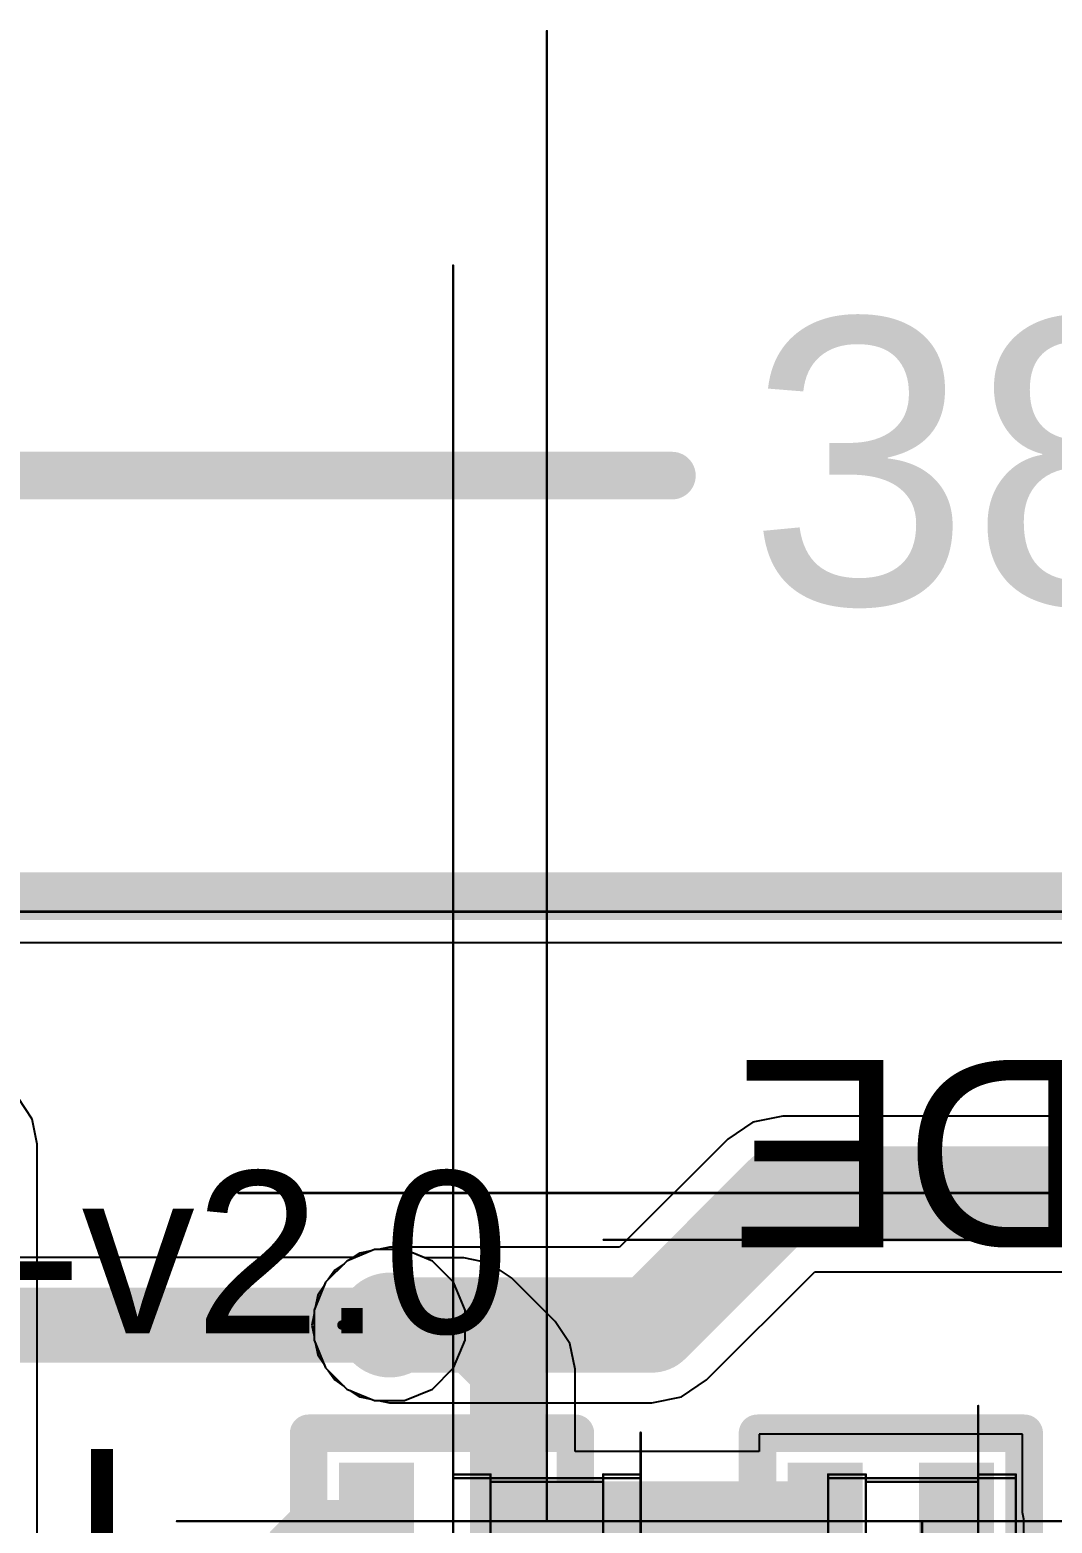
# Model space of a CAD drawing. Header units: inches. Extents: x 0 to 323, y -26 to 38.
# Drawn here: x 8.69 to 14.14, y 8.16 to 16.12 of the extents above; entities that cross this region are included whole.
import ezdxf

# ---------------------------------------------------------------- set-up
doc = ezdxf.new("R2010")
doc.units = ezdxf.units.IN
for name, color, linetype in [('Board Outline', 216, 'Continuous'), ('Bottom Layer', 5, 'Continuous'), ('Bottom Overlay', 54, 'Continuous'), ('Bottom Solder', 6, 'Continuous'), ('Dimension', 6, 'Continuous'), ('Drill Drawing', 1, 'Continuous'), ('GND', 76, 'Continuous'), ('Mechanical 3', 76, 'Continuous'), ('Power', 16, 'Continuous'), ('Top Layer', 1, 'Continuous'), ('Top Overlay', 2, 'Continuous'), ('Top Paste', 8, 'Continuous'), ('Top Solder', 216, 'Continuous'), ('Via Holes', 16, 'Continuous')]:
    doc.layers.add(name, color=color, linetype=linetype)
doc.styles.add('Arial', font='', dxfattribs={"height": 0.2})
doc.styles.get('Arial').set_extended_font_data('Arial')

# ---------------------------------------------------------------- blocks, each defined once
blk = doc.blocks.new('IND_0402_30')
at = {"layer": 'Top Layer'}
for points in [[(-0.55, 0.3), (-0.15, 0.3), (-0.15, -0.3), (-0.55, -0.3)], [(0.15, 0.3), (0.55, 0.3), (0.55, -0.3), (0.15, -0.3)]]:
    blk.add_hatch(color=1, dxfattribs=at).paths.add_polyline_path(points)
at = {"layer": 'Top Paste'}
for points in [[(-0.55, 0.3), (-0.15, 0.3), (-0.15, -0.3), (-0.55, -0.3)], [(0.15, 0.3), (0.55, 0.3), (0.55, -0.3), (0.15, -0.3)]]:
    blk.add_hatch(color=8, dxfattribs=at).paths.add_polyline_path(points)
at = {"layer": 'Top Solder'}
for points in [[(-0.55, 0.3), (-0.15, 0.3), (-0.15, -0.3), (-0.55, -0.3)], [(0.15, 0.3), (0.55, 0.3), (0.55, -0.3), (0.15, -0.3)]]:
    blk.add_hatch(color=216, dxfattribs=at).paths.add_polyline_path(points)
at = {"layer": 'Top Overlay'}
for points in [[(-0.7112, -0.4572, 0.2, 0.2, 0), (-0.7112, 0.4572, 0.2, 0.2, 0)], [(-0.7112, 0.4572, 0.2, 0.2, 0), (-0.3048, 0.4572, 0.2, 0.2, 0)], [(-0.3048, 0.4572, 0.2, 0.2, 0), (0.7112, 0.4572, 0.2, 0.2, 0)], [(0.7112, -0.4572, 0.2, 0.2, 0), (0.7112, 0.4572, 0.2, 0.2, 0)], [(-0.7112, -0.4572, 0.2, 0.2, 0), (-0.3048, -0.4572, 0.2, 0.2, 0)], [(-0.3048, -0.4572, 0.2, 0.2, 0), (0.7112, -0.4572, 0.2, 0.2, 0)]]:
    blk.add_lwpolyline(points, format="xyseb", dxfattribs=at)
for points in [[(-0.7612, 0.4572, 0.1, 0.1, 1), (-0.6612, 0.4572, 0.1, 0.1, 1)], [(-0.7612, 0.4572, 0.1, 0.1, 1), (-0.6612, 0.4572, 0.1, 0.1, 1)], [(-0.3548, 0.4572, 0.1, 0.1, 1), (-0.2548, 0.4572, 0.1, 0.1, 1)], [(-0.3548, 0.4572, 0.1, 0.1, 1), (-0.2548, 0.4572, 0.1, 0.1, 1)], [(0.6612, 0.4572, 0.1, 0.1, 1), (0.7612, 0.4572, 0.1, 0.1, 1)], [(0.6612, 0.4572, 0.1, 0.1, 1), (0.7612, 0.4572, 0.1, 0.1, 1)], [(-0.7612, -0.4572, 0.1, 0.1, 1), (-0.6612, -0.4572, 0.1, 0.1, 1)], [(-0.7612, -0.4572, 0.1, 0.1, 1), (-0.6612, -0.4572, 0.1, 0.1, 1)], [(-0.3548, -0.4572, 0.1, 0.1, 1), (-0.2548, -0.4572, 0.1, 0.1, 1)], [(-0.3548, -0.4572, 0.1, 0.1, 1), (-0.2548, -0.4572, 0.1, 0.1, 1)], [(0.6612, -0.4572, 0.1, 0.1, 1), (0.7612, -0.4572, 0.1, 0.1, 1)], [(0.6612, -0.4572, 0.1, 0.1, 1), (0.7612, -0.4572, 0.1, 0.1, 1)]]:
    blk.add_lwpolyline(points, format="xyseb", close=True, dxfattribs=at)
blk = doc.blocks.new('IND_0402_32')
at = {"layer": 'Top Layer'}
for points in [[(-0.55, 0.3), (-0.15, 0.3), (-0.15, -0.3), (-0.55, -0.3)], [(0.15, 0.3), (0.55, 0.3), (0.55, -0.3), (0.15, -0.3)]]:
    blk.add_hatch(color=1, dxfattribs=at).paths.add_polyline_path(points)
at = {"layer": 'Top Paste'}
for points in [[(-0.55, 0.3), (-0.15, 0.3), (-0.15, -0.3), (-0.55, -0.3)], [(0.15, 0.3), (0.55, 0.3), (0.55, -0.3), (0.15, -0.3)]]:
    blk.add_hatch(color=8, dxfattribs=at).paths.add_polyline_path(points)
at = {"layer": 'Top Solder'}
for points in [[(-0.55, 0.3), (-0.15, 0.3), (-0.15, -0.3), (-0.55, -0.3)], [(0.15, 0.3), (0.55, 0.3), (0.55, -0.3), (0.15, -0.3)]]:
    blk.add_hatch(color=216, dxfattribs=at).paths.add_polyline_path(points)
at = {"layer": 'Top Overlay'}
for points in [[(-0.3048, 0.4572, 0.2, 0.2, 0), (-0.7112, 0.4572, 0.2, 0.2, 0)], [(-0.7112, 0.4572, 0.2, 0.2, 0), (-0.7112, -0.4572, 0.2, 0.2, 0)], [(0.7112, 0.4572, 0.2, 0.2, 0), (-0.3048, 0.4572, 0.2, 0.2, 0)], [(0.7112, 0.4572, 0.2, 0.2, 0), (0.7112, -0.4572, 0.2, 0.2, 0)], [(-0.3048, -0.4572, 0.2, 0.2, 0), (-0.7112, -0.4572, 0.2, 0.2, 0)], [(0.7112, -0.4572, 0.2, 0.2, 0), (-0.3048, -0.4572, 0.2, 0.2, 0)]]:
    blk.add_lwpolyline(points, format="xyseb", dxfattribs=at)
for points in [[(-0.7612, 0.4572, 0.1, 0.1, 1), (-0.6612, 0.4572, 0.1, 0.1, 1)], [(-0.7612, 0.4572, 0.1, 0.1, 1), (-0.6612, 0.4572, 0.1, 0.1, 1)], [(-0.3548, 0.4572, 0.1, 0.1, 1), (-0.2548, 0.4572, 0.1, 0.1, 1)], [(-0.3548, 0.4572, 0.1, 0.1, 1), (-0.2548, 0.4572, 0.1, 0.1, 1)], [(0.6612, 0.4572, 0.1, 0.1, 1), (0.7612, 0.4572, 0.1, 0.1, 1)], [(0.6612, 0.4572, 0.1, 0.1, 1), (0.7612, 0.4572, 0.1, 0.1, 1)], [(-0.7612, -0.4572, 0.1, 0.1, 1), (-0.6612, -0.4572, 0.1, 0.1, 1)], [(-0.7612, -0.4572, 0.1, 0.1, 1), (-0.6612, -0.4572, 0.1, 0.1, 1)], [(-0.3548, -0.4572, 0.1, 0.1, 1), (-0.2548, -0.4572, 0.1, 0.1, 1)], [(-0.3548, -0.4572, 0.1, 0.1, 1), (-0.2548, -0.4572, 0.1, 0.1, 1)], [(0.6612, -0.4572, 0.1, 0.1, 1), (0.7612, -0.4572, 0.1, 0.1, 1)], [(0.6612, -0.4572, 0.1, 0.1, 1), (0.7612, -0.4572, 0.1, 0.1, 1)]]:
    blk.add_lwpolyline(points, format="xyseb", close=True, dxfattribs=at)

msp = doc.modelspace()

# ---------------------------------------------------------------- hatches: boundary and pattern name
at = {"layer": 'Bottom Layer'}
h = msp.add_hatch(color=5, dxfattribs=at)
edge = h.paths.add_edge_path()
edge.add_arc((10.6106, 9.2129), 0.25, 0, 360)
at = {"layer": 'Bottom Solder'}
h = msp.add_hatch(color=6, dxfattribs=at)
edge = h.paths.add_edge_path()
edge.add_arc((10.6106, 9.2129), 0.15, 0, 360)
at = {"layer": 'GND'}
h = msp.add_hatch(color=76, dxfattribs=at)
edge = h.paths.add_edge_path()
edge.add_arc((10.6106, 9.2129), 0.25, 0, 360)
at = {"layer": 'Power'}
h = msp.add_hatch(color=16, dxfattribs=at)
edge = h.paths.add_edge_path()
edge.add_arc((10.6106, 9.2129), 0.25, 0, 360)
at = {"layer": 'Top Layer'}
h = msp.add_hatch(color=1, dxfattribs=at)
edge = h.paths.add_edge_path()
edge.add_arc((10.6106, 9.2129), 0.25, 0, 360)
at = {"layer": 'Top Solder'}
h = msp.add_hatch(color=216, dxfattribs=at)
edge = h.paths.add_edge_path()
edge.add_arc((10.6106, 9.2129), 0.15, 0, 360)
at = {"layer": 'Via Holes'}
h = msp.add_hatch(color=7, dxfattribs=at)
edge = h.paths.add_edge_path()
edge.add_arc((10.6106, 9.2129), 0.15, 0, 360)

# ---------------------------------------------------------------- linework, layer by layer
at = {"layer": 'Board Outline'}
msp.add_lwpolyline([(0, 11.5, 0.254, 0.254, 0), (38, 11.5, 0.254, 0.254, 0)], format="xyseb", dxfattribs=at)
at = {"layer": 'Bottom Layer'}
for p, q in [((5.7742, 11.2522), (14.665, 11.2522)), ((8.705, 10.3103), (8.6292, 10.4237)), ((8.7316, 10.1765), (8.705, 10.3103)), ((8.7316, 7.3279), (8.7316, 10.1765)), ((10.3826, 9.5541), (10.2695, 9.4409)), ((10.5305, 9.6153), (10.3826, 9.5541)), ((10.6906, 9.6153), (10.5305, 9.6153)), ((10.8385, 9.5541), (10.6906, 9.6153)), ((10.9517, 9.4409), (10.8385, 9.5541)), ((10.2695, 9.4409), (10.2082, 9.293)), ((11.013, 9.293), (10.9517, 9.4409)), ((10.2082, 9.293), (10.2082, 9.1329)), ((11.013, 9.1329), (11.013, 9.293)), ((10.2082, 9.1329), (10.2695, 8.985)), ((10.9517, 8.985), (11.013, 9.1329)), ((10.2695, 8.985), (10.3826, 8.8718)), ((10.8385, 8.8718), (10.9517, 8.985)), ((10.3826, 8.8718), (10.5305, 8.8105)), ((10.6906, 8.8105), (10.8385, 8.8718)), ((10.5305, 8.8105), (10.6906, 8.8105))]:
    msp.add_line(p, q, dxfattribs=at)
at = {"layer": 'Dimension'}
msp.add_lwpolyline([(0, 13.7414, 0.254, 0.254, 0), (12.1158, 13.7414, 0.254, 0.254, 0)], format="xyseb", dxfattribs=at)
msp.add_lwpolyline([(12.0523, 13.7414, 0.127, 0.127, 1), (12.1793, 13.7414, 0.127, 0.127, 1)], format="xyseb", close=True, dxfattribs=at)
at = {"layer": 'Drill Drawing'}
for points in [[(10.8646, 9.2129, 0.0508, 0.0508, 1), (10.3566, 9.2129, 0.0508, 0.0508, 1)], [(10.3439, 9.2129, 0.0254, 0.0254, 1), (10.3693, 9.2129, 0.0254, 0.0254, 1)], [(10.8519, 9.2129, 0.0254, 0.0254, 1), (10.8773, 9.2129, 0.0254, 0.0254, 1)]]:
    msp.add_lwpolyline(points, format="xyseb", close=True, dxfattribs=at)
at = {"layer": 'GND'}
for p, q in [((5.7742, 11.2522), (14.665, 11.2522)), ((10.3826, 9.5541), (10.2695, 9.4409)), ((10.5305, 9.6153), (10.3826, 9.5541)), ((10.6906, 9.6153), (10.5305, 9.6153)), ((10.8385, 9.5541), (10.6906, 9.6153)), ((10.9517, 9.4409), (10.8385, 9.5541)), ((10.2695, 9.4409), (10.2082, 9.293)), ((11.013, 9.293), (10.9517, 9.4409)), ((10.2082, 9.293), (10.2082, 9.1329)), ((11.013, 9.1329), (11.013, 9.293)), ((10.2082, 9.1329), (10.2695, 8.985)), ((10.9517, 8.985), (11.013, 9.1329)), ((10.2695, 8.985), (10.3826, 8.8718)), ((10.8385, 8.8718), (10.9517, 8.985)), ((10.3826, 8.8718), (10.5305, 8.8105)), ((10.6906, 8.8105), (10.8385, 8.8718)), ((10.5305, 8.8105), (10.6906, 8.8105))]:
    msp.add_line(p, q, dxfattribs=at)
at = {"layer": 'Mechanical 3'}
for points in [[(11.4492, 8.1668, 0.0127, 0.0127, 0), (11.4492, 16.1115, 0.0127, 0.0127, 0)], [(11.4492, 8.1668, 0.0127, 0.0127, 0), (11.4492, 16.1115, 0.0127, 0.0127, 0)], [(10.9492, 6.9168, 0.0127, 0.0127, 0), (10.9492, 14.8615, 0.0127, 0.0127, 0)], [(10.9492, 6.9168, 0.0127, 0.0127, 0), (10.9492, 14.8615, 0.0127, 0.0127, 0)], [(1.9992, 11.4168, 0.0127, 0.0127, 0), (35.9992, 11.4168, 0.0127, 0.0127, 0)], [(9.8045, 9.9168, 0.0127, 0.0127, 0), (17.7492, 9.9168, 0.0127, 0.0127, 0)], [(9.8045, 9.9168, 0.0127, 0.0127, 0), (17.7492, 9.9168, 0.0127, 0.0127, 0)], [(10.8045, 9.9168, 0.0127, 0.0127, 0), (18.7492, 9.9168, 0.0127, 0.0127, 0)], [(10.8045, 9.9168, 0.0127, 0.0127, 0), (18.7492, 9.9168, 0.0127, 0.0127, 0)], [(11.7518, 9.6668, 0.0127, 0.0127, 0), (15.7242, 9.6668, 0.0127, 0.0127, 0)], [(11.7518, 9.6668, 0.0127, 0.0127, 0), (15.7242, 9.6668, 0.0127, 0.0127, 0)], [(13.7492, 0.8368, 0.0127, 0.0127, 0), (13.7492, 8.7815, 0.0127, 0.0127, 0)], [(13.7492, 0.8368, 0.0127, 0.0127, 0), (13.7492, 8.7815, 0.0127, 0.0127, 0)], [(11.9492, 4.6668, 0.0127, 0.0127, 0), (11.9492, 8.6392, 0.0127, 0.0127, 0)], [(11.9492, 4.489, 0.0127, 0.0127, 0), (11.9492, 8.4614, 0.0127, 0.0127, 0)], [(10.9492, 8.4168, 0.0127, 0.0127, 0), (11.1492, 8.4168, 0.0127, 0.0127, 0)], [(10.9492, 8.3968, 0.0127, 0.0127, 0), (10.9492, 8.4168, 0.0127, 0.0127, 0)], [(10.9492, 7.9368, 0.0127, 0.0127, 0), (10.9492, 8.3968, 0.0127, 0.0127, 0)], [(10.9492, 8.3968, 0.0127, 0.0127, 0), (11.9492, 8.3968, 0.0127, 0.0127, 0)], [(11.1492, 8.3968, 0.0127, 0.0127, 0), (11.1492, 8.4168, 0.0127, 0.0127, 0)], [(11.1492, 7.9368, 0.0127, 0.0127, 0), (11.1492, 8.3968, 0.0127, 0.0127, 0)], [(11.1492, 8.3768, 0.0127, 0.0127, 0), (11.7492, 8.3768, 0.0127, 0.0127, 0)], [(11.7492, 8.4168, 0.0127, 0.0127, 0), (11.9492, 8.4168, 0.0127, 0.0127, 0)], [(11.7492, 8.3968, 0.0127, 0.0127, 0), (11.7492, 8.4168, 0.0127, 0.0127, 0)], [(11.7492, 7.9368, 0.0127, 0.0127, 0), (11.7492, 8.3968, 0.0127, 0.0127, 0)], [(11.9492, 8.3968, 0.0127, 0.0127, 0), (11.9492, 8.4168, 0.0127, 0.0127, 0)], [(11.9492, 7.9368, 0.0127, 0.0127, 0), (11.9492, 8.3968, 0.0127, 0.0127, 0)], [(12.9492, 8.3968, 0.0127, 0.0127, 0), (12.9492, 8.4168, 0.0127, 0.0127, 0)], [(12.9492, 8.4168, 0.0127, 0.0127, 0), (13.1492, 8.4168, 0.0127, 0.0127, 0)], [(12.9492, 7.9368, 0.0127, 0.0127, 0), (12.9492, 8.3968, 0.0127, 0.0127, 0)], [(12.9492, 8.3968, 0.0127, 0.0127, 0), (13.9492, 8.3968, 0.0127, 0.0127, 0)], [(13.1492, 8.3968, 0.0127, 0.0127, 0), (13.1492, 8.4168, 0.0127, 0.0127, 0)], [(13.1492, 7.9368, 0.0127, 0.0127, 0), (13.1492, 8.3968, 0.0127, 0.0127, 0)], [(13.1492, 8.3768, 0.0127, 0.0127, 0), (13.7492, 8.3768, 0.0127, 0.0127, 0)], [(13.7492, 8.4168, 0.0127, 0.0127, 0), (13.9492, 8.4168, 0.0127, 0.0127, 0)], [(13.7492, 8.3968, 0.0127, 0.0127, 0), (13.7492, 8.4168, 0.0127, 0.0127, 0)], [(13.7492, 7.9368, 0.0127, 0.0127, 0), (13.7492, 8.3968, 0.0127, 0.0127, 0)], [(13.9492, 8.3968, 0.0127, 0.0127, 0), (13.9492, 8.4168, 0.0127, 0.0127, 0)], [(13.9492, 7.9368, 0.0127, 0.0127, 0), (13.9492, 8.3968, 0.0127, 0.0127, 0)], [(9.4768, 8.1668, 0.0127, 0.0127, 0), (13.4492, 8.1668, 0.0127, 0.0127, 0)], [(9.4768, 8.1668, 0.0127, 0.0127, 0), (13.4492, 8.1668, 0.0127, 0.0127, 0)], [(11.4492, 8.1668, 0.0127, 0.0127, 0), (15.4216, 8.1668, 0.0127, 0.0127, 0)], [(11.4492, 8.1668, 0.0127, 0.0127, 0), (15.4216, 8.1668, 0.0127, 0.0127, 0)], [(13.4492, 0.2221, 0.0127, 0.0127, 0), (13.4492, 8.1668, 0.0127, 0.0127, 0)], [(13.4492, 0.2221, 0.0127, 0.0127, 0), (13.4492, 8.1668, 0.0127, 0.0127, 0)]]:
    msp.add_lwpolyline(points, format="xyseb", dxfattribs=at)
for points in [[(11.446, 16.1115, 0.00635, 0.00635, 1), (11.4524, 16.1115, 0.00635, 0.00635, 1)], [(11.446, 16.1115, 0.00635, 0.00635, 1), (11.4524, 16.1115, 0.00635, 0.00635, 1)], [(10.946, 14.8615, 0.00635, 0.00635, 1), (10.9524, 14.8615, 0.00635, 0.00635, 1)], [(10.946, 14.8615, 0.00635, 0.00635, 1), (10.9524, 14.8615, 0.00635, 0.00635, 1)], [(9.8013, 9.9168, 0.00635, 0.00635, 1), (9.8076, 9.9168, 0.00635, 0.00635, 1)], [(9.8013, 9.9168, 0.00635, 0.00635, 1), (9.8076, 9.9168, 0.00635, 0.00635, 1)], [(10.8013, 9.9168, 0.00635, 0.00635, 1), (10.8076, 9.9168, 0.00635, 0.00635, 1)], [(10.8013, 9.9168, 0.00635, 0.00635, 1), (10.8076, 9.9168, 0.00635, 0.00635, 1)], [(11.7487, 9.6668, 0.00635, 0.00635, 1), (11.755, 9.6668, 0.00635, 0.00635, 1)], [(11.7487, 9.6668, 0.00635, 0.00635, 1), (11.755, 9.6668, 0.00635, 0.00635, 1)], [(13.746, 8.7815, 0.00635, 0.00635, 1), (13.7524, 8.7815, 0.00635, 0.00635, 1)], [(13.746, 8.7815, 0.00635, 0.00635, 1), (13.7524, 8.7815, 0.00635, 0.00635, 1)], [(11.946, 8.6392, 0.00635, 0.00635, 1), (11.9524, 8.6392, 0.00635, 0.00635, 1)], [(11.946, 8.4614, 0.00635, 0.00635, 1), (11.9524, 8.4614, 0.00635, 0.00635, 1)], [(10.946, 8.4168, 0.00635, 0.00635, 1), (10.9524, 8.4168, 0.00635, 0.00635, 1)], [(10.946, 8.4168, 0.00635, 0.00635, 1), (10.9524, 8.4168, 0.00635, 0.00635, 1)], [(10.946, 8.3968, 0.00635, 0.00635, 1), (10.9524, 8.3968, 0.00635, 0.00635, 1)], [(10.946, 8.3968, 0.00635, 0.00635, 1), (10.9524, 8.3968, 0.00635, 0.00635, 1)], [(10.946, 8.3968, 0.00635, 0.00635, 1), (10.9524, 8.3968, 0.00635, 0.00635, 1)], [(11.146, 8.4168, 0.00635, 0.00635, 1), (11.1524, 8.4168, 0.00635, 0.00635, 1)], [(11.146, 8.4168, 0.00635, 0.00635, 1), (11.1524, 8.4168, 0.00635, 0.00635, 1)], [(11.146, 8.3968, 0.00635, 0.00635, 1), (11.1524, 8.3968, 0.00635, 0.00635, 1)], [(11.146, 8.3968, 0.00635, 0.00635, 1), (11.1524, 8.3968, 0.00635, 0.00635, 1)], [(11.146, 8.3768, 0.00635, 0.00635, 1), (11.1524, 8.3768, 0.00635, 0.00635, 1)], [(11.746, 8.4168, 0.00635, 0.00635, 1), (11.7524, 8.4168, 0.00635, 0.00635, 1)], [(11.746, 8.4168, 0.00635, 0.00635, 1), (11.7524, 8.4168, 0.00635, 0.00635, 1)], [(11.746, 8.3968, 0.00635, 0.00635, 1), (11.7524, 8.3968, 0.00635, 0.00635, 1)], [(11.746, 8.3968, 0.00635, 0.00635, 1), (11.7524, 8.3968, 0.00635, 0.00635, 1)], [(11.746, 8.3768, 0.00635, 0.00635, 1), (11.7524, 8.3768, 0.00635, 0.00635, 1)], [(11.946, 8.4168, 0.00635, 0.00635, 1), (11.9524, 8.4168, 0.00635, 0.00635, 1)], [(11.946, 8.4168, 0.00635, 0.00635, 1), (11.9524, 8.4168, 0.00635, 0.00635, 1)], [(11.946, 8.3968, 0.00635, 0.00635, 1), (11.9524, 8.3968, 0.00635, 0.00635, 1)], [(11.946, 8.3968, 0.00635, 0.00635, 1), (11.9524, 8.3968, 0.00635, 0.00635, 1)], [(11.946, 8.3968, 0.00635, 0.00635, 1), (11.9524, 8.3968, 0.00635, 0.00635, 1)], [(12.946, 8.4168, 0.00635, 0.00635, 1), (12.9524, 8.4168, 0.00635, 0.00635, 1)], [(12.946, 8.4168, 0.00635, 0.00635, 1), (12.9524, 8.4168, 0.00635, 0.00635, 1)], [(12.946, 8.3968, 0.00635, 0.00635, 1), (12.9524, 8.3968, 0.00635, 0.00635, 1)], [(12.946, 8.3968, 0.00635, 0.00635, 1), (12.9524, 8.3968, 0.00635, 0.00635, 1)], [(12.946, 8.3968, 0.00635, 0.00635, 1), (12.9524, 8.3968, 0.00635, 0.00635, 1)], [(13.146, 8.4168, 0.00635, 0.00635, 1), (13.1524, 8.4168, 0.00635, 0.00635, 1)], [(13.146, 8.4168, 0.00635, 0.00635, 1), (13.1524, 8.4168, 0.00635, 0.00635, 1)], [(13.146, 8.3968, 0.00635, 0.00635, 1), (13.1524, 8.3968, 0.00635, 0.00635, 1)], [(13.146, 8.3968, 0.00635, 0.00635, 1), (13.1524, 8.3968, 0.00635, 0.00635, 1)], [(13.146, 8.3768, 0.00635, 0.00635, 1), (13.1524, 8.3768, 0.00635, 0.00635, 1)], [(13.746, 8.4168, 0.00635, 0.00635, 1), (13.7524, 8.4168, 0.00635, 0.00635, 1)], [(13.746, 8.4168, 0.00635, 0.00635, 1), (13.7524, 8.4168, 0.00635, 0.00635, 1)], [(13.746, 8.3968, 0.00635, 0.00635, 1), (13.7524, 8.3968, 0.00635, 0.00635, 1)], [(13.746, 8.3968, 0.00635, 0.00635, 1), (13.7524, 8.3968, 0.00635, 0.00635, 1)], [(13.746, 8.3768, 0.00635, 0.00635, 1), (13.7524, 8.3768, 0.00635, 0.00635, 1)], [(13.946, 8.4168, 0.00635, 0.00635, 1), (13.9524, 8.4168, 0.00635, 0.00635, 1)], [(13.946, 8.4168, 0.00635, 0.00635, 1), (13.9524, 8.4168, 0.00635, 0.00635, 1)], [(13.946, 8.3968, 0.00635, 0.00635, 1), (13.9524, 8.3968, 0.00635, 0.00635, 1)], [(13.946, 8.3968, 0.00635, 0.00635, 1), (13.9524, 8.3968, 0.00635, 0.00635, 1)], [(13.946, 8.3968, 0.00635, 0.00635, 1), (13.9524, 8.3968, 0.00635, 0.00635, 1)], [(9.4736, 8.1668, 0.00635, 0.00635, 1), (9.48, 8.1668, 0.00635, 0.00635, 1)], [(9.4736, 8.1668, 0.00635, 0.00635, 1), (9.48, 8.1668, 0.00635, 0.00635, 1)], [(11.446, 8.1668, 0.00635, 0.00635, 1), (11.4524, 8.1668, 0.00635, 0.00635, 1)], [(11.446, 8.1668, 0.00635, 0.00635, 1), (11.4524, 8.1668, 0.00635, 0.00635, 1)], [(11.446, 8.1668, 0.00635, 0.00635, 1), (11.4524, 8.1668, 0.00635, 0.00635, 1)], [(11.446, 8.1668, 0.00635, 0.00635, 1), (11.4524, 8.1668, 0.00635, 0.00635, 1)], [(11.4524, 8.1668, 0.00635, 0.00635, 1), (11.446, 8.1668, 0.00635, 0.00635, 1)], [(11.4524, 8.1668, 0.00635, 0.00635, 1), (11.446, 8.1668, 0.00635, 0.00635, 1)], [(11.4444, 8.1668, 0.00317, 0.00317, 1), (11.4476, 8.1668, 0.00317, 0.00317, 1)], [(11.4444, 8.1668, 0.00317, 0.00317, 1), (11.4476, 8.1668, 0.00317, 0.00317, 1)], [(11.4508, 8.1668, 0.00317, 0.00317, 1), (11.454, 8.1668, 0.00317, 0.00317, 1)], [(11.4508, 8.1668, 0.00317, 0.00317, 1), (11.454, 8.1668, 0.00317, 0.00317, 1)], [(13.446, 8.1668, 0.00635, 0.00635, 1), (13.4524, 8.1668, 0.00635, 0.00635, 1)], [(13.446, 8.1668, 0.00635, 0.00635, 1), (13.4524, 8.1668, 0.00635, 0.00635, 1)], [(13.446, 8.1668, 0.00635, 0.00635, 1), (13.4524, 8.1668, 0.00635, 0.00635, 1)], [(13.446, 8.1668, 0.00635, 0.00635, 1), (13.4524, 8.1668, 0.00635, 0.00635, 1)], [(13.4524, 8.1668, 0.00635, 0.00635, 1), (13.446, 8.1668, 0.00635, 0.00635, 1)], [(13.4524, 8.1668, 0.00635, 0.00635, 1), (13.446, 8.1668, 0.00635, 0.00635, 1)], [(13.4444, 8.1668, 0.00317, 0.00317, 1), (13.4476, 8.1668, 0.00317, 0.00317, 1)], [(13.4444, 8.1668, 0.00317, 0.00317, 1), (13.4476, 8.1668, 0.00317, 0.00317, 1)], [(13.4508, 8.1668, 0.00317, 0.00317, 1), (13.454, 8.1668, 0.00317, 0.00317, 1)], [(13.4508, 8.1668, 0.00317, 0.00317, 1), (13.454, 8.1668, 0.00317, 0.00317, 1)]]:
    msp.add_lwpolyline(points, format="xyseb", close=True, dxfattribs=at)
at = {"layer": 'Power'}
for p, q in [((5.7742, 11.2522), (14.665, 11.2522)), ((12.548, 10.2944), (12.4136, 10.2046)), ((12.7066, 10.326), (12.548, 10.2944)), ((14.3241, 10.326), (12.7066, 10.326)), ((12.4136, 10.2046), (11.8363, 9.6273)), ((10.3826, 9.5541), (10.3686, 9.54)), ((10.401, 9.5617), (10.3826, 9.5541)), ((10.452, 9.5958), (10.401, 9.5617)), ((10.5122, 9.6077), (10.452, 9.5958)), ((10.5305, 9.6153), (10.5122, 9.6077)), ((10.5504, 9.6153), (10.5305, 9.6153)), ((10.6106, 9.6273), (10.5504, 9.6153)), ((11.8363, 9.6273), (10.6106, 9.6273)), ((10.3176, 9.5059), (10.2835, 9.4549)), ((10.3686, 9.54), (10.3176, 9.5059)), ((12.3009, 8.9199), (12.8782, 9.4972)), ((12.8782, 9.4972), (27.4072, 9.4972)), ((10.2618, 9.4225), (10.2278, 9.3715)), ((10.2695, 9.4409), (10.2618, 9.4225)), ((10.2835, 9.4549), (10.2695, 9.4409)), ((10.2278, 9.3715), (10.2158, 9.3114)), ((10.2082, 9.2731), (10.1962, 9.2129)), ((10.2158, 9.3114), (10.2082, 9.293)), ((10.2082, 9.293), (10.2082, 9.2731)), ((10.1962, 9.2129), (10.2082, 9.1528)), ((10.2082, 9.1528), (10.2082, 9.1329)), ((10.2082, 9.1329), (10.2158, 9.1145)), ((10.2158, 9.1145), (10.2278, 9.0544)), ((10.2278, 9.0544), (10.2618, 9.0034)), ((10.2618, 9.0034), (10.2695, 8.985)), ((10.2695, 8.985), (10.2835, 8.9709)), ((10.2835, 8.9709), (10.3176, 8.9199)), ((10.3176, 8.9199), (10.3686, 8.8859)), ((12.1665, 8.8301), (12.3009, 8.9199)), ((10.3686, 8.8859), (10.3826, 8.8718)), ((10.3826, 8.8718), (10.401, 8.8642)), ((10.401, 8.8642), (10.452, 8.8301)), ((10.452, 8.8301), (10.5122, 8.8182)), ((10.5122, 8.8182), (10.5305, 8.8105)), ((10.5305, 8.8105), (10.5504, 8.8105)), ((10.5504, 8.8105), (10.6106, 8.7986)), ((10.6106, 8.7986), (12.0079, 8.7986)), ((12.0079, 8.7986), (12.1665, 8.8301))]:
    msp.add_line(p, q, dxfattribs=at)
for points in [[(12.0079, 9.2129, 0.508, 0.508, 0), (12.7066, 9.9116, 0.508, 0.508, 0)], [(12.7066, 9.9116, 0.508, 0.508, 0), (27.5788, 9.9116, 0.508, 0.508, 0)], [(10.6106, 9.2129, 0.508, 0.508, 0), (12.0079, 9.2129, 0.508, 0.508, 0)]]:
    msp.add_lwpolyline(points, format="xyseb", dxfattribs=at)
for points in [[(12.5796, 9.9116, 0.254, 0.254, 1), (12.8336, 9.9116, 0.254, 0.254, 1)], [(12.5796, 9.9116, 0.254, 0.254, 1), (12.8336, 9.9116, 0.254, 0.254, 1)], [(10.4836, 9.2129, 0.254, 0.254, 1), (10.7376, 9.2129, 0.254, 0.254, 1)], [(11.8809, 9.2129, 0.254, 0.254, 1), (12.1349, 9.2129, 0.254, 0.254, 1)], [(11.8809, 9.2129, 0.254, 0.254, 1), (12.1349, 9.2129, 0.254, 0.254, 1)]]:
    msp.add_lwpolyline(points, format="xyseb", close=True, dxfattribs=at)
at = {"layer": 'Top Layer'}
for p, q in [((5.7742, 11.2522), (14.665, 11.2522)), ((10.4265, 9.5722), (8.5104, 9.5722)), ((10.5305, 9.6153), (10.4265, 9.5722)), ((10.6906, 9.6153), (10.5305, 9.6153)), ((10.7986, 9.5706), (10.6906, 9.6153)), ((11.0057, 9.5706), (10.7986, 9.5706)), ((11.1432, 9.5433), (11.0057, 9.5706)), ((11.2597, 9.4654), (11.1432, 9.5433)), ((11.4941, 9.2311), (11.2597, 9.4654)), ((11.5719, 9.1145), (11.4941, 9.2311)), ((11.5993, 8.977), (11.5719, 9.1145)), ((11.5993, 8.5381), (11.5993, 8.977)), ((13.9856, 8.6312), (12.5808, 8.6312)), ((12.5808, 8.6312), (12.5808, 8.5381)), ((13.9856, 8.2135), (13.9856, 8.6312)), ((12.5808, 8.5381), (11.5993, 8.5381)), ((13.9925, 8.1788), (13.9856, 8.2135)), ((13.9925, 7.5438), (13.9925, 8.1788))]:
    msp.add_line(p, q, dxfattribs=at)
for points in [[(8.1968, 8.8994, 0.4, 0.4, 0), (8.5104, 9.2129, 0.4, 0.4, 0)], [(8.5104, 9.2129, 0.4, 0.4, 0), (10.5835, 9.2129, 0.4, 0.4, 0)], [(10.6106, 9.2129, 0.4, 0.4, 0), (10.6122, 9.2113, 0.4, 0.4, 0)], [(10.6122, 9.2113, 0.4, 0.4, 0), (11.0057, 9.2113, 0.4, 0.4, 0)], [(11.0057, 9.2113, 0.4, 0.4, 0), (11.24, 8.977, 0.4, 0.4, 0)], [(11.24, 8.1788, 0.4, 0.4, 0), (11.24, 8.977, 0.4, 0.4, 0)], [(11.24, 8.1788, 0.4, 0.4, 0), (12.9332, 8.1788, 0.4, 0.4, 0)], [(13.6332, 7.0993, 0.4, 0.4, 0), (13.6332, 8.1788, 0.4, 0.4, 0)], [(10.0772, 8.0031, 0.3, 0.3, 0), (10.2044, 8.1303, 0.3, 0.3, 0)], [(10.2044, 8.1303, 0.3, 0.3, 0), (10.4914, 8.1303, 0.3, 0.3, 0)], [(10.4914, 8.1303, 0.3, 0.3, 0), (10.54, 8.1788, 0.3, 0.3, 0)]]:
    msp.add_lwpolyline(points, format="xyseb", dxfattribs=at)
for points in [[(8.4104, 9.2129, 0.2, 0.2, 1), (8.6104, 9.2129, 0.2, 0.2, 1)], [(8.4104, 9.2129, 0.2, 0.2, 1), (8.6104, 9.2129, 0.2, 0.2, 1)], [(10.4835, 9.2129, 0.2, 0.2, 1), (10.6835, 9.2129, 0.2, 0.2, 1)], [(10.5106, 9.2129, 0.2, 0.2, 1), (10.7106, 9.2129, 0.2, 0.2, 1)], [(10.5122, 9.2113, 0.2, 0.2, 1), (10.7122, 9.2113, 0.2, 0.2, 1)], [(10.5122, 9.2113, 0.2, 0.2, 1), (10.7122, 9.2113, 0.2, 0.2, 1)], [(10.9057, 9.2113, 0.2, 0.2, 1), (11.1057, 9.2113, 0.2, 0.2, 1)], [(10.9057, 9.2113, 0.2, 0.2, 1), (11.1057, 9.2113, 0.2, 0.2, 1)], [(11.14, 8.977, 0.2, 0.2, 1), (11.34, 8.977, 0.2, 0.2, 1)], [(11.14, 8.977, 0.2, 0.2, 1), (11.34, 8.977, 0.2, 0.2, 1)], [(11.14, 8.1788, 0.2, 0.2, 1), (11.34, 8.1788, 0.2, 0.2, 1)], [(11.14, 8.1788, 0.2, 0.2, 1), (11.34, 8.1788, 0.2, 0.2, 1)], [(12.8332, 8.1788, 0.2, 0.2, 1), (13.0332, 8.1788, 0.2, 0.2, 1)], [(13.5332, 8.1788, 0.2, 0.2, 1), (13.7332, 8.1788, 0.2, 0.2, 1)], [(10.1294, 8.1303, 0.15, 0.15, 1), (10.2794, 8.1303, 0.15, 0.15, 1)], [(10.1294, 8.1303, 0.15, 0.15, 1), (10.2794, 8.1303, 0.15, 0.15, 1)], [(10.4164, 8.1303, 0.15, 0.15, 1), (10.5664, 8.1303, 0.15, 0.15, 1)], [(10.4164, 8.1303, 0.15, 0.15, 1), (10.5664, 8.1303, 0.15, 0.15, 1)], [(10.465, 8.1788, 0.15, 0.15, 1), (10.615, 8.1788, 0.15, 0.15, 1)]]:
    msp.add_lwpolyline(points, format="xyseb", close=True, dxfattribs=at)

# ---------------------------------------------------------------- block references
msp.add_blockref('IND_0402_30', (10.89, 8.1788))
at = {"rotation": 180}
msp.add_blockref('IND_0402_32', (13.2832, 8.1788), dxfattribs=at)

# ---------------------------------------------------------------- texts
at = {"layer": 'Bottom Overlay', "style": 'Arial', "text_generation_flag": 2}
for s, height, p in [('FRONT OF TABLET SIDE', 1.000001, (28.8798, 9.6266)), ('U2', 0.9, (9.2334, 7.6527))]:
    msp.add_text(s, height=height, dxfattribs=at).set_placement(p)
at = {"layer": 'Dimension', "style": 'Arial'}
msp.add_text('38.00 (mm)', height=1.524, dxfattribs=at).set_placement((12.5222, 13.0556))
at = {"layer": 'Top Overlay', "style": 'Arial'}
msp.add_text('RADAR-Therm-v2.0', height=0.8636, dxfattribs=at).set_placement((0.4572, 9.1694))

doc.saveas('drawing.dxf')
